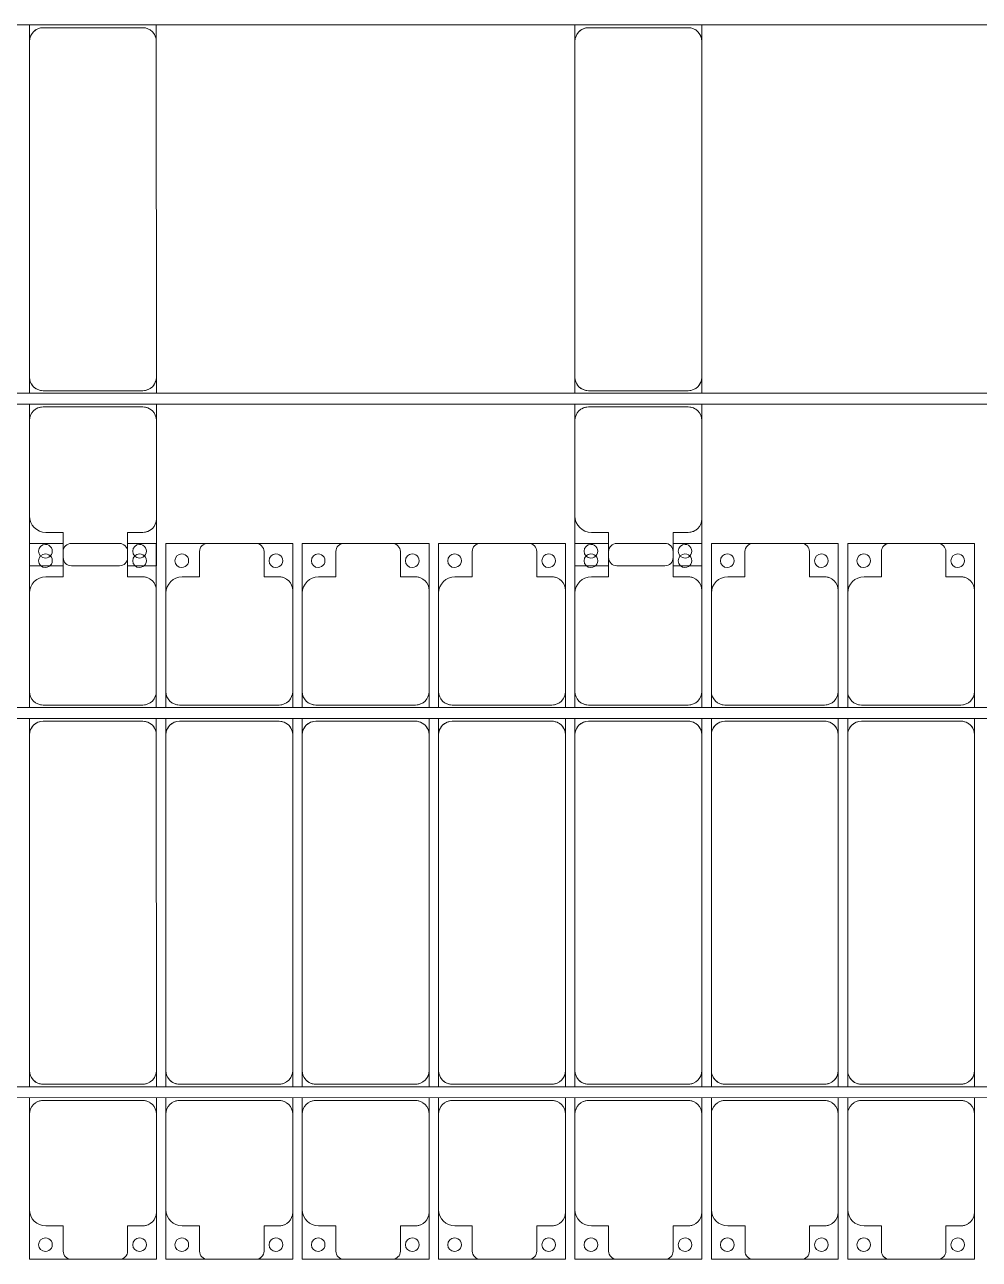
# Model space of a CAD drawing. Header units: millimetres. Extents: x -201615 to 10595, y 61217 to 115919.
# Drawn here: x -170134 to -166633, y 69547 to 74073 of the extents above; entities that cross this region are included whole.
import ezdxf

# ---------------------------------------------------------------- set-up
doc = ezdxf.new("R2010")
doc.units = ezdxf.units.MM
doc.layers.add('A-GENM', color=13, linetype='Continuous', lineweight=9)
doc.layers.add('S-BEAM', color=12, linetype='Continuous', lineweight=9)

# ---------------------------------------------------------------- blocks, each defined once
blk = doc.blocks.new('Dải phao đi lại kèm đỡ invester - DẢI PHAO ĐI LẠI-39446-BỐ TRÍ KHUNG KẾT CẤU BÈ PIN 03')
at = {"layer": 'A-GENM', "color": 7}
for p, q in [((23758.4, 1312.2), (23881.8, 1312.2)), ((23758.4, 1129.8), (23758.4, 1312.2)), ((23881.8, 1282.2), (23881.8, 1189.7)), ((24088.2, 1312.2), (23911.8, 1312.2)), ((24118.2, 1312.2), (24223.4, 1312.2)), ((24118.2, 1189.7), (24118.2, 1282.2)), ((24223.4, 1312.2), (24223.4, 1139.7)), ((24258.4, 1312.2), (24411.8, 1312.2)), ((24258.4, 1129.8), (24258.4, 1312.2)), ((24381.8, 1282.2), (24381.8, 1189.7)), ((24588.2, 1312.2), (24411.8, 1312.2)), ((24588.2, 1312.2), (24723.4, 1312.2)), ((24618.2, 1189.7), (24618.2, 1282.2)), ((24723.4, 1312.2), (24723.4, 1139.7)), ((24758.4, 1312.2), (24911.8, 1312.2)), ((24758.4, 1129.8), (24758.4, 1312.2)), ((24881.8, 1282.2), (24881.8, 1189.7)), ((25088.2, 1312.2), (24911.8, 1312.2)), ((25088.2, 1312.2), (25223.4, 1312.2)), ((25118.2, 1189.7), (25118.2, 1282.2)), ((25223.4, 1312.2), (25223.4, 1139.7)), ((25258.4, 1312.2), (25411.8, 1312.2)), ((25258.4, 1129.8), (25258.4, 1312.2)), ((25381.8, 1282.2), (25381.8, 1189.7)), ((25588.2, 1312.2), (25411.8, 1312.2)), ((25588.2, 1312.2), (25723.4, 1312.2)), ((25618.2, 1189.7), (25618.2, 1282.2)), ((25723.4, 1312.2), (25723.4, 1139.7)), ((25758.4, 1312.2), (25881.8, 1312.2)), ((25758.4, 1129.8), (25758.4, 1312.2)), ((25881.8, 1282.2), (25881.8, 1189.7)), ((26088.2, 1312.2), (25911.8, 1312.2)), ((26118.2, 1312.2), (26223.4, 1312.2)), ((26118.2, 1189.7), (26118.2, 1282.2)), ((26223.4, 1312.2), (26223.4, 1139.7)), ((26258.4, 1312.2), (26411.8, 1312.2)), ((26258.4, 1129.8), (26258.4, 1312.2)), ((26381.8, 1282.2), (26381.8, 1189.7)), ((26588.2, 1312.2), (26411.8, 1312.2)), ((26588.2, 1312.2), (26723.4, 1312.2)), ((26618.2, 1189.7), (26618.2, 1282.2)), ((26723.4, 1312.2), (26723.4, 1139.7)), ((26758.4, 1312.2), (26911.8, 1312.2)), ((26758.4, 1129.8), (26758.4, 1312.2)), ((26881.8, 1282.2), (26881.8, 1189.7)), ((27088.2, 1312.2), (26911.8, 1312.2)), ((27088.2, 1312.2), (27223.4, 1312.2)), ((27118.2, 1189.7), (27118.2, 1282.2)), ((27223.4, 1312.2), (27223.4, 1139.7)), ((23881.8, 1189.7), (23818.4, 1189.7)), ((24173.4, 1189.7), (24118.2, 1189.7)), ((24381.8, 1189.7), (24318.4, 1189.7)), ((24673.4, 1189.7), (24618.2, 1189.7)), ((24881.8, 1189.7), (24818.4, 1189.7)), ((25173.4, 1189.7), (25118.2, 1189.7)), ((25381.8, 1189.7), (25318.4, 1189.7)), ((25673.4, 1189.7), (25618.2, 1189.7)), ((25881.8, 1189.7), (25818.4, 1189.7)), ((26173.4, 1189.7), (26118.2, 1189.7)), ((26381.8, 1189.7), (26318.4, 1189.7)), ((26673.4, 1189.7), (26618.2, 1189.7)), ((26881.8, 1189.7), (26818.4, 1189.7)), ((27173.4, 1189.7), (27118.2, 1189.7)), ((24223.4, 769.7), (24223.4, 1139.7)), ((24723.4, 769.7), (24723.4, 1139.7)), ((25223.4, 769.7), (25223.4, 1139.7)), ((25723.4, 769.7), (25723.4, 1139.7)), ((26223.4, 769.7), (26223.4, 1139.7)), ((26723.4, 769.7), (26723.4, 1139.7)), ((27223.4, 769.7), (27223.4, 1139.7)), ((23758.4, 1129.7), (23758.4, 769.7)), ((24258.4, 1129.7), (24258.4, 769.7)), ((24758.4, 1129.7), (24758.4, 769.7)), ((25258.4, 1129.7), (25258.4, 769.7)), ((25758.4, 1129.7), (25758.4, 769.7)), ((26258.4, 1129.7), (26258.4, 769.7)), ((26758.4, 1129.7), (26758.4, 769.7)), ((23758.4, 710.3), (23758.4, 769.7)), ((24223.4, 769.7), (24223.4, 710.3)), ((24258.4, 710.3), (24258.4, 769.7)), ((24723.4, 769.7), (24723.4, 710.3)), ((24758.4, 710.3), (24758.4, 769.7)), ((25223.4, 769.7), (25223.4, 710.3)), ((25258.4, 710.3), (25258.4, 769.7)), ((25723.4, 769.7), (25723.4, 710.3)), ((25758.4, 710.3), (25758.4, 769.7)), ((26223.4, 769.7), (26223.4, 710.3)), ((26258.4, 710.3), (26258.4, 769.7)), ((26723.4, 769.7), (26723.4, 710.3)), ((26758.4, 710.3), (26758.4, 769.7)), ((27223.4, 769.7), (27223.4, 710.3)), ((23808.4, 719.7), (24173.4, 719.7)), ((24308.4, 719.7), (24673.4, 719.7)), ((24808.4, 719.7), (25173.4, 719.7)), ((25308.4, 719.7), (25673.4, 719.7)), ((25808.4, 719.7), (26173.4, 719.7)), ((26308.4, 719.7), (26673.4, 719.7)), ((26808.4, 719.7), (27173.4, 719.7)), ((23758.4, 610.3), (23758.4, 670.3)), ((24173.4, 660.3), (23808.4, 660.3)), ((24223.4, 670.3), (24223.4, 610.3)), ((24258.4, 610.3), (24258.4, 670.3)), ((24673.4, 660.3), (24308.4, 660.3)), ((24723.4, 670.3), (24723.4, 610.3)), ((24758.4, 610.3), (24758.4, 670.3)), ((25173.4, 660.3), (24808.4, 660.3)), ((25223.4, 670.3), (25223.4, 610.3)), ((25258.4, 610.3), (25258.4, 670.3)), ((25673.4, 660.3), (25308.4, 660.3)), ((25723.4, 670.3), (25723.4, 610.3)), ((25758.4, 610.3), (25758.4, 670.3)), ((26173.4, 660.3), (25808.4, 660.3)), ((26223.4, 670.3), (26223.4, 610.3)), ((26258.4, 610.3), (26258.4, 670.3)), ((26673.4, 660.3), (26308.4, 660.3)), ((26723.4, 670.3), (26723.4, 610.3)), ((26758.4, 610.3), (26758.4, 670.3)), ((27173.4, 660.3), (26808.4, 660.3)), ((27223.4, 670.3), (27223.4, 610.3)), ((23758.4, 610.3), (23758.4, -620.3)), ((24223.4, -620.3), (24223.4, 610.3)), ((24258.4, 610.3), (24258.4, -620.3)), ((24723.4, -620.3), (24723.4, 610.3)), ((24758.4, 610.3), (24758.4, -620.3)), ((25223.4, -620.3), (25223.4, 610.3)), ((25258.4, 610.3), (25258.4, -620.3)), ((25723.4, -620.3), (25723.4, 610.3)), ((25758.4, 610.3), (25758.4, -620.3)), ((26223.4, -620.3), (26223.4, 610.3)), ((26258.4, 610.3), (26258.4, -620.3)), ((26723.4, -620.3), (26723.4, 610.3)), ((26758.4, 610.3), (26758.4, -620.3)), ((27223.4, -620.3), (27223.4, 610.3)), ((23758.4, -679.7), (23758.4, -620.3)), ((24223.4, -620.3), (24223.4, -679.7)), ((24258.4, -679.7), (24258.4, -620.3)), ((24723.4, -620.3), (24723.4, -679.7)), ((24758.4, -679.7), (24758.4, -620.3)), ((25223.4, -620.3), (25223.4, -679.7)), ((25258.4, -679.7), (25258.4, -620.3)), ((25723.4, -620.3), (25723.4, -679.7)), ((25758.4, -679.7), (25758.4, -620.3)), ((26223.4, -620.3), (26223.4, -679.7)), ((26258.4, -679.7), (26258.4, -620.3)), ((26723.4, -620.3), (26723.4, -679.7)), ((26758.4, -679.7), (26758.4, -620.3)), ((27223.4, -620.3), (27223.4, -679.7)), ((23808.4, -670.3), (24173.4, -670.3)), ((24308.4, -670.3), (24673.4, -670.3)), ((24808.4, -670.3), (25173.4, -670.3)), ((25308.4, -670.3), (25673.4, -670.3)), ((25808.4, -670.3), (26173.4, -670.3)), ((26308.4, -670.3), (26673.4, -670.3)), ((26808.4, -670.3), (27173.4, -670.3)), ((23758.4, -777.6), (23758.4, -719.7)), ((24223.4, -719.7), (24223.4, -777.6)), ((24258.4, -777.6), (24258.4, -719.7)), ((24723.4, -719.7), (24723.4, -777.6)), ((24758.4, -777.6), (24758.4, -719.7)), ((25223.4, -719.7), (25223.4, -777.6)), ((25258.4, -777.6), (25258.4, -719.7)), ((25723.4, -719.7), (25723.4, -777.6)), ((25758.4, -777.6), (25758.4, -719.7)), ((26223.4, -719.7), (26223.4, -777.6)), ((26258.4, -777.6), (26258.4, -719.7)), ((26723.4, -719.7), (26723.4, -777.7)), ((26758.4, -777.7), (26758.4, -719.7)), ((27223.4, -719.7), (27223.4, -779.7)), ((24173.4, -729.7), (23808.4, -729.7)), ((24673.4, -729.7), (24308.4, -729.7)), ((25173.4, -729.7), (24808.4, -729.7)), ((25673.4, -729.7), (25308.4, -729.7)), ((26173.4, -729.7), (25808.4, -729.7)), ((26673.4, -729.7), (26308.4, -729.7)), ((27173.4, -729.7), (26808.4, -729.7)), ((23758.4, -779.7), (23758.4, -1129.7)), ((24223.4, -1139.7), (24223.4, -779.7)), ((24258.4, -779.7), (24258.4, -1129.7)), ((24723.4, -1139.7), (24723.4, -779.7)), ((24758.4, -779.7), (24758.4, -1129.7)), ((25223.4, -1139.7), (25223.4, -779.7)), ((25258.4, -779.7), (25258.4, -1129.7)), ((25723.4, -1139.7), (25723.4, -779.7)), ((25758.4, -779.7), (25758.4, -1129.7)), ((26223.4, -1139.7), (26223.4, -779.7)), ((26258.4, -779.7), (26258.4, -1129.7)), ((26723.4, -1139.7), (26723.4, -779.7)), ((26758.4, -779.7), (26758.4, -1129.7)), ((27223.4, -1139.7), (27223.4, -779.7)), ((23758.4, -1312.2), (23758.4, -1129.7)), ((24258.4, -1312.2), (24258.4, -1129.7)), ((24758.4, -1312.2), (24758.4, -1129.7)), ((25258.4, -1312.2), (25258.4, -1129.7)), ((25758.4, -1312.2), (25758.4, -1129.7)), ((26258.4, -1312.2), (26258.4, -1129.7)), ((26758.4, -1312.2), (26758.4, -1129.7)), ((24223.4, -1139.7), (24223.4, -1312.2)), ((24723.4, -1139.7), (24723.4, -1312.2)), ((25223.4, -1139.7), (25223.4, -1312.2)), ((25723.4, -1139.7), (25723.4, -1312.2)), ((26223.4, -1139.7), (26223.4, -1312.2)), ((26723.4, -1139.7), (26723.4, -1312.2)), ((27223.4, -1139.7), (27223.4, -1312.2)), ((23818.4, -1189.7), (23881.8, -1189.7)), ((23881.8, -1189.7), (23881.8, -1282.2)), ((24118.2, -1282.2), (24118.2, -1189.7)), ((24118.2, -1189.7), (24173.4, -1189.7)), ((24318.4, -1189.7), (24381.8, -1189.7)), ((24381.8, -1189.7), (24381.8, -1282.2)), ((24618.2, -1282.2), (24618.2, -1189.7)), ((24618.2, -1189.7), (24673.4, -1189.7)), ((24818.4, -1189.7), (24881.8, -1189.7)), ((24881.8, -1189.7), (24881.8, -1282.2)), ((25118.2, -1282.2), (25118.2, -1189.7)), ((25118.2, -1189.7), (25173.4, -1189.7)), ((25318.4, -1189.7), (25381.8, -1189.7)), ((25381.8, -1189.7), (25381.8, -1282.2)), ((25618.2, -1282.2), (25618.2, -1189.7)), ((25618.2, -1189.7), (25673.4, -1189.7)), ((25818.4, -1189.7), (25881.8, -1189.7)), ((25881.8, -1189.7), (25881.8, -1282.2)), ((26118.2, -1282.2), (26118.2, -1189.7)), ((26118.2, -1189.7), (26173.4, -1189.7)), ((26318.4, -1189.7), (26381.8, -1189.7)), ((26381.8, -1189.7), (26381.8, -1282.2)), ((26618.2, -1282.2), (26618.2, -1189.7)), ((26618.2, -1189.7), (26673.4, -1189.7)), ((26818.4, -1189.7), (26881.8, -1189.7)), ((26881.8, -1189.7), (26881.8, -1282.2)), ((27118.2, -1282.2), (27118.2, -1189.7)), ((27118.2, -1189.7), (27173.4, -1189.7)), ((23911.8, -1312.2), (23758.4, -1312.2)), ((23911.8, -1312.2), (24088.2, -1312.2)), ((24223.4, -1312.2), (24088.2, -1312.2)), ((24411.8, -1312.2), (24258.4, -1312.2)), ((24411.8, -1312.2), (24588.2, -1312.2)), ((24723.4, -1312.2), (24588.2, -1312.2)), ((24911.8, -1312.2), (24758.4, -1312.2)), ((24911.8, -1312.2), (25088.2, -1312.2)), ((25223.4, -1312.2), (25088.2, -1312.2)), ((25411.8, -1312.2), (25258.4, -1312.2)), ((25411.8, -1312.2), (25588.2, -1312.2)), ((25723.4, -1312.2), (25588.2, -1312.2)), ((25911.8, -1312.2), (25758.4, -1312.2)), ((25911.8, -1312.2), (26088.2, -1312.2)), ((26223.4, -1312.2), (26088.2, -1312.2)), ((26411.8, -1312.2), (26258.4, -1312.2)), ((26411.8, -1312.2), (26588.2, -1312.2)), ((26723.4, -1312.2), (26588.2, -1312.2)), ((26911.8, -1312.2), (26758.4, -1312.2)), ((26911.8, -1312.2), (27088.2, -1312.2)), ((27223.4, -1312.2), (27088.2, -1312.2))]:
    blk.add_line(p, q, dxfattribs=at)
for centre, radius, start, end in [((23816.8, 1248.6), 25, 90, 270), ((23816.8, 1248.6), 25, 270, 90), ((23911.8, 1282.2), 30, 90, 180), ((24088.2, 1282.2), 30, 360, 90), ((24161.8, 1248.6), 25, 90, 270), ((24161.8, 1248.6), 25, 270, 90), ((24316.8, 1248.6), 25, 90, 270), ((24316.8, 1248.6), 25, 270, 90), ((24411.8, 1282.2), 30, 90, 180), ((24411.8, 1282.2), 30, 90, 135), ((24588.2, 1282.2), 30, 0, 90), ((24588.2, 1282.2), 30, 45, 90), ((24661.8, 1248.6), 25, 90, 270), ((24661.8, 1248.6), 25, 270, 90), ((24816.8, 1248.6), 25, 90, 270), ((24816.8, 1248.6), 25, 270, 90), ((24911.8, 1282.2), 30, 90, 180), ((24911.8, 1282.2), 30, 90, 135), ((25088.2, 1282.2), 30, 0, 90), ((25088.2, 1282.2), 30, 45, 90), ((25161.8, 1248.6), 25, 90, 270), ((25161.8, 1248.6), 25, 270, 90), ((25316.8, 1248.6), 25, 90, 270), ((25316.8, 1248.6), 25, 270, 90), ((25411.8, 1282.2), 30, 90, 180), ((25411.8, 1282.2), 30, 90, 135), ((25588.2, 1282.2), 30, 0, 90), ((25588.2, 1282.2), 30, 45, 90), ((25661.8, 1248.6), 25, 90, 270), ((25661.8, 1248.6), 25, 270, 90), ((25816.8, 1248.6), 25, 90, 270), ((25816.8, 1248.6), 25, 270, 90), ((25911.8, 1282.2), 30, 90, 180), ((26088.2, 1282.2), 30, 360, 90), ((26161.8, 1248.6), 25, 90, 270), ((26161.8, 1248.6), 25, 270, 90), ((26316.8, 1248.6), 25, 90, 270), ((26316.8, 1248.6), 25, 270, 90), ((26411.8, 1282.2), 30, 90, 180), ((26411.8, 1282.2), 30, 90, 135), ((26588.2, 1282.2), 30, 360, 90), ((26588.2, 1282.2), 30, 45, 90), ((26661.8, 1248.6), 25, 90, 270), ((26661.8, 1248.6), 25, 270, 90), ((26816.8, 1248.6), 25, 90, 270), ((26816.8, 1248.6), 25, 270, 90), ((26911.8, 1282.2), 30, 90, 180), ((26911.8, 1282.2), 30, 90, 135), ((27088.2, 1282.2), 30, 360, 90), ((27088.2, 1282.2), 30, 45, 90), ((27161.8, 1248.6), 25, 90, 270), ((27161.8, 1248.6), 25, 270, 90), ((23818.4, 1129.7), 60, 90, 180), ((24173.4, 1139.7), 50, 0, 90), ((24173.4, 1139.7), 50, 60, 90), ((24318.4, 1129.7), 60, 90, 180), ((24673.4, 1139.7), 50, 0, 90), ((24673.4, 1139.7), 50, 60, 90), ((24818.4, 1129.7), 60, 90, 180), ((25173.4, 1139.7), 50, 0, 90), ((25173.4, 1139.7), 50, 60, 90), ((25318.4, 1129.7), 60, 90, 180), ((25673.4, 1139.7), 50, 0, 90), ((25673.4, 1139.7), 50, 60, 90), ((25818.4, 1129.7), 60, 90, 180), ((26173.4, 1139.7), 50, 0, 90), ((26173.4, 1139.7), 50, 60, 90), ((26318.4, 1129.7), 60, 90, 180), ((26673.4, 1139.7), 50, 0, 90), ((26673.4, 1139.7), 50, 60, 90), ((26818.4, 1129.7), 60, 90, 180), ((27173.4, 1139.7), 50, 0, 90), ((27173.4, 1139.7), 50, 60, 90), ((23808.4, 769.7), 50, 180, 270), ((24173.4, 769.7), 50, 270, 0), ((24308.4, 769.7), 50, 180, 270), ((24673.4, 769.7), 50, 270, 0), ((24808.4, 769.7), 50, 180, 270), ((25173.4, 769.7), 50, 270, 360), ((25308.4, 769.7), 50, 180, 270), ((25673.4, 769.7), 50, 270, 0), ((25808.4, 769.7), 50, 180, 270), ((26173.4, 769.7), 50, 270, 0), ((26308.4, 769.7), 50, 180, 270), ((26673.4, 769.7), 50, 270, 0), ((26808.4, 769.7), 50, 180, 270), ((27173.4, 769.7), 50, 270, 360), ((23808.4, 769.7), 50, 240, 270), ((24173.4, 769.7), 50, 270, 300), ((24308.4, 769.7), 50, 240, 270), ((24673.4, 769.7), 50, 270, 300), ((24808.4, 769.7), 50, 240, 270), ((25173.4, 769.7), 50, 270, 300), ((25308.4, 769.7), 50, 240, 270), ((25673.4, 769.7), 50, 270, 300), ((25808.4, 769.7), 50, 240, 270), ((26173.4, 769.7), 50, 270, 300), ((26308.4, 769.7), 50, 240, 270), ((26673.4, 769.7), 50, 270, 300), ((26808.4, 769.7), 50, 240, 270), ((27173.4, 769.7), 50, 270, 300), ((23808.4, 610.3), 50, 90, 180), ((23808.4, 610.3), 50, 105, 165), ((24173.4, 610.3), 50, 360, 90), ((24173.4, 610.3), 50, 60, 90), ((24173.4, 610.3), 50, 15, 45), ((24308.4, 610.3), 50, 90, 180), ((24308.4, 610.3), 50, 105, 165), ((24673.4, 610.3), 50, 360, 90), ((24673.4, 610.3), 50, 60, 90), ((24673.4, 610.3), 50, 15, 45), ((24808.4, 610.3), 50, 90, 180), ((24808.4, 610.3), 50, 105, 165), ((25173.4, 610.3), 50, 360, 90), ((25173.4, 610.3), 50, 60, 90), ((25173.4, 610.3), 50, 15, 45), ((25308.4, 610.3), 50, 90, 180), ((25308.4, 610.3), 50, 105, 165), ((25673.4, 610.3), 50, 0, 90), ((25673.4, 610.3), 50, 60, 90), ((25673.4, 610.3), 50, 15, 45), ((25808.4, 610.3), 50, 90, 180), ((25808.4, 610.3), 50, 105, 165), ((26173.4, 610.3), 50, 360, 90), ((26173.4, 610.3), 50, 60, 90), ((26173.4, 610.3), 50, 15, 45), ((26308.4, 610.3), 50, 90, 180), ((26308.4, 610.3), 50, 105, 165), ((26673.4, 610.3), 50, 360, 90), ((26673.4, 610.3), 50, 60, 90), ((26673.4, 610.3), 50, 15, 45), ((26808.4, 610.3), 50, 90, 180), ((26808.4, 610.3), 50, 105, 165), ((27173.4, 610.3), 50, 360, 90), ((27173.4, 610.3), 50, 60, 90), ((27173.4, 610.3), 50, 15, 45), ((23808.4, -620.3), 50, 180, 270), ((24173.4, -620.3), 50, 270, 0), ((24173.4, -620.3), 50, 315, 345), ((24308.4, -620.3), 50, 180, 270), ((24673.4, -620.3), 50, 270, 0), ((24673.4, -620.3), 50, 315, 345), ((24808.4, -620.3), 50, 180, 270), ((25173.4, -620.3), 50, 270, 0), ((25173.4, -620.3), 50, 315, 345), ((25308.4, -620.3), 50, 180, 270), ((25673.4, -620.3), 50, 270, 360), ((25673.4, -620.3), 50, 315, 345), ((25808.4, -620.3), 50, 180, 270), ((26173.4, -620.3), 50, 270, 360), ((26173.4, -620.3), 50, 315, 345), ((26308.4, -620.3), 50, 180, 270), ((26673.4, -620.3), 50, 270, 0), ((26673.4, -620.3), 50, 315, 345), ((26808.4, -620.3), 50, 180, 270), ((27173.4, -620.3), 50, 270, 0), ((27173.4, -620.3), 50, 315, 345), ((23808.4, -620.3), 50, 210, 270), ((24173.4, -620.3), 50, 270, 300), ((24308.4, -620.3), 50, 210, 270), ((24673.4, -620.3), 50, 270, 300), ((24808.4, -620.3), 50, 210, 270), ((25173.4, -620.3), 50, 270, 300), ((25308.4, -620.3), 50, 210, 270), ((25673.4, -620.3), 50, 270, 300), ((25808.4, -620.3), 50, 210, 270), ((26173.4, -620.3), 50, 270, 300), ((26308.4, -620.3), 50, 210, 270), ((26673.4, -620.3), 50, 270, 300), ((26808.4, -620.3), 50, 210, 270), ((27173.4, -620.3), 50, 270, 300), ((23808.4, -779.7), 50, 90, 180), ((23808.4, -779.7), 50, 90, 120), ((24173.4, -779.7), 50, 0, 90), ((24173.4, -779.7), 50, 60, 90), ((24308.4, -779.7), 50, 90, 180), ((24308.4, -779.7), 50, 90, 120), ((24673.4, -779.7), 50, 360, 90), ((24673.4, -779.7), 50, 60, 90), ((24808.4, -779.7), 50, 90, 180), ((24808.4, -779.7), 50, 90, 120), ((25173.4, -779.7), 50, 360, 90), ((25173.4, -779.7), 50, 60, 90), ((25308.4, -779.7), 50, 90, 180), ((25308.4, -779.7), 50, 90, 120), ((25673.4, -779.7), 50, 0, 90), ((25673.4, -779.7), 50, 60, 90), ((25808.4, -779.7), 50, 90, 180), ((25808.4, -779.7), 50, 90, 120), ((26173.4, -779.7), 50, 0, 90), ((26173.4, -779.7), 50, 60, 90), ((26308.4, -779.7), 50, 90, 180), ((26308.4, -779.7), 50, 90, 120), ((26673.4, -779.7), 50, 0, 90), ((26673.4, -779.7), 50, 60, 90), ((26808.4, -779.7), 50, 90, 180), ((26808.4, -779.7), 50, 90, 120), ((27173.4, -779.7), 50, 360, 90), ((27173.4, -779.7), 50, 60, 90), ((23818.4, -1129.7), 60, 180, 270), ((24318.4, -1129.7), 60, 180, 270), ((24818.4, -1129.7), 60, 180, 270), ((25318.4, -1129.7), 60, 180, 270), ((25818.4, -1129.7), 60, 180, 270), ((26318.4, -1129.7), 60, 180, 270), ((26818.4, -1129.7), 60, 180, 270), ((24173.4, -1139.7), 50, 270, 360), ((24673.4, -1139.7), 50, 270, 360), ((25173.4, -1139.7), 50, 270, 360), ((25673.4, -1139.7), 50, 270, 360), ((26173.4, -1139.7), 50, 270, 360), ((26673.4, -1139.7), 50, 270, 360), ((27173.4, -1139.7), 50, 270, 360), ((24173.4, -1139.7), 50, 270, 300), ((24673.4, -1139.7), 50, 270, 300), ((25173.4, -1139.7), 50, 270, 300), ((25673.4, -1139.7), 50, 270, 300), ((26173.4, -1139.7), 50, 270, 300), ((26673.4, -1139.7), 50, 270, 300), ((27173.4, -1139.7), 50, 270, 300), ((23816.8, -1258.6), 25, 90, 270), ((23816.8, -1258.6), 25, 270, 90), ((24161.8, -1258.6), 25, 90, 270), ((24161.8, -1258.6), 25, 270, 90), ((24316.8, -1258.6), 25, 90, 270), ((24316.8, -1258.6), 25, 270, 90), ((24661.8, -1258.6), 25, 90, 270), ((24661.8, -1258.6), 25, 270, 90), ((24816.8, -1258.6), 25, 90, 270), ((24816.8, -1258.6), 25, 270, 90), ((25161.8, -1258.6), 25, 90, 270), ((25161.8, -1258.6), 25, 270, 90), ((25316.8, -1258.6), 25, 90, 270), ((25316.8, -1258.6), 25, 270, 90), ((25661.8, -1258.6), 25, 90, 270), ((25661.8, -1258.6), 25, 270, 90), ((25816.8, -1258.6), 25, 90, 270), ((25816.8, -1258.6), 25, 270, 90), ((26161.8, -1258.6), 25, 90, 270), ((26161.8, -1258.6), 25, 270, 90), ((26316.8, -1258.6), 25, 90, 270), ((26316.8, -1258.6), 25, 270, 90), ((26661.8, -1258.6), 25, 90, 270), ((26661.8, -1258.6), 25, 270, 90), ((26816.8, -1258.6), 25, 90, 270), ((26816.8, -1258.6), 25, 270, 90), ((27161.8, -1258.6), 25, 90, 270), ((27161.8, -1258.6), 25, 270, 90), ((23911.8, -1282.2), 30, 180, 270), ((23911.8, -1282.2), 30, 225, 270), ((24088.2, -1282.2), 30, 270, 0), ((24088.2, -1282.2), 30, 270, 315), ((24411.8, -1282.2), 30, 180, 270), ((24411.8, -1282.2), 30, 225, 270), ((24588.2, -1282.2), 30, 270, 360), ((24588.2, -1282.2), 30, 270, 315), ((24911.8, -1282.2), 30, 180, 270), ((24911.8, -1282.2), 30, 225, 270), ((25088.2, -1282.2), 30, 270, 0), ((25088.2, -1282.2), 30, 270, 315), ((25411.8, -1282.2), 30, 180, 270), ((25411.8, -1282.2), 30, 225, 270), ((25588.2, -1282.2), 30, 270, 360), ((25588.2, -1282.2), 30, 270, 315), ((25911.8, -1282.2), 30, 180, 270), ((25911.8, -1282.2), 30, 225, 270), ((26088.2, -1282.2), 30, 270, 360), ((26088.2, -1282.2), 30, 270, 315), ((26411.8, -1282.2), 30, 180, 270), ((26411.8, -1282.2), 30, 225, 270), ((26588.2, -1282.2), 30, 270, 360), ((26588.2, -1282.2), 30, 270, 315), ((26911.8, -1282.2), 30, 180, 270), ((26911.8, -1282.2), 30, 225, 270), ((27088.2, -1282.2), 30, 270, 360), ((27088.2, -1282.2), 30, 270, 315)]:
    blk.add_arc(centre, radius, start, end, dxfattribs=at)
blk = doc.blocks.new('Dai phao do pin - DẢI PHAO ĐỠ PIN-16696-BỐ TRÍ KHUNG KẾT CẤU BÈ PIN 03')
at = {"layer": 'A-GENM', "color": 7}
for p, q in [((-1312.2, 241.6), (-1129.7, 241.6)), ((-1312.2, 118.2), (-1312.2, 241.6)), ((-779.7, 241.6), (-1129.7, 241.6)), ((-779.7, 241.6), (-719.7, 241.6)), ((-679.7, 241.6), (-620.3, 241.6)), ((610.3, 241.6), (-620.3, 241.6)), ((610.3, 241.6), (670.3, 241.6)), ((-1189.7, 181.6), (-1189.7, 118.2)), ((-729.7, -173.4), (-729.7, 191.6)), ((-670.3, 191.6), (-670.3, -173.4)), ((660.3, -173.4), (660.3, 191.6)), ((-1189.7, 118.2), (-1282.2, 118.2)), ((-1312.2, 88.2), (-1312.2, -88.2)), ((-1312.2, -223.4), (-1312.2, -118.2)), ((-1282.2, -118.2), (-1189.7, -118.2)), ((-1189.7, -118.2), (-1189.7, -173.4)), ((-1139.7, -223.4), (-1312.2, -223.4)), ((-1139.7, -223.4), (-779.7, -223.4)), ((-719.7, -223.4), (-779.7, -223.4)), ((-620.3, -223.4), (-679.7, -223.4)), ((-620.3, -223.4), (610.3, -223.4)), ((670.3, -223.4), (610.3, -223.4))]:
    blk.add_line(p, q, dxfattribs=at)
for centre, radius, start, end in [((-1129.7, 181.6), 60, 90, 180), ((-779.7, 191.6), 50, 360, 90), ((-620.3, 191.6), 50, 90, 180), ((-620.3, 191.6), 50, 120, 180), ((610.3, 191.6), 50, 360, 90), ((610.3, 191.6), 50, 15, 75), ((-1258.6, 183.2), 25, 0, 180), ((-1258.6, 183.2), 25, 180, 0), ((-779.7, 191.6), 50, 360, 30), ((-1282.2, 88.2), 30, 90, 180), ((-1282.2, -88.2), 30, 180, 270), ((-1258.6, -161.8), 25, 0, 180), ((-1258.6, -161.8), 25, 180, 0), ((-1139.7, -173.4), 50, 180, 270), ((-1139.7, -173.4), 50, 180, 210), ((-779.7, -173.4), 50, 270, 360), ((-779.7, -173.4), 50, 330, 360), ((-620.3, -173.4), 50, 180, 270), ((-620.3, -173.4), 50, 180, 210), ((610.3, -173.4), 50, 270, 360), ((610.3, -173.4), 50, 330, 360), ((-620.3, -173.4), 50, 225, 255), ((610.3, -173.4), 50, 285, 315)]:
    blk.add_arc(centre, radius, start, end, dxfattribs=at)
blk = doc.blocks.new('Dầm C52 - Dầm C52-37700-BỐ TRÍ KHUNG KẾT CẤU BÈ PIN 03')
at = {"layer": 'S-BEAM', "color": 1, "lineweight": 18}
for p, q in [((-50562.7, 20), (50562.7, 20)), ((50562.7, -20), (-50562.7, -20))]:
    blk.add_line(p, q, dxfattribs=at)
blk = doc.blocks.new('HOBANMONG_BEPIN 3_rvt-1-BỐ TRÍ KHUNG KẾT CẤU BÈ PIN 03')
at = {"layer": 'A-GENM', "lineweight": 9}
for name, p, rotation in [('Dai phao do pin - DẢI PHAO ĐỠ PIN-16696-BỐ TRÍ KHUNG KẾT CẤU BÈ PIN 03', (-169874.4, 73401.3), 90.00075860989254), ('Dai phao do pin - DẢI PHAO ĐỠ PIN-16696-BỐ TRÍ KHUNG KẾT CẤU BÈ PIN 03', (-167874.4, 73401.3), 90.00075860989254), ('Dải phao đi lại kèm đỡ invester - DẢI PHAO ĐI LẠI-39446-BỐ TRÍ KHUNG KẾT CẤU BÈ PIN 03', (-193874.4, 70858.8), 0.0007586094741477002)]:
    blk.add_blockref(name, p, dxfattribs=dict(at, rotation=rotation))
at = {"layer": 'S-BEAM', "lineweight": 9, "rotation": 180.0007586094741}
for p in [(-143908.8, 74092), (-143908.8, 72702), (-143908.7, 71549.8), (-143908.7, 70159.8)]:
    blk.add_blockref('Dầm C52 - Dầm C52-37700-BỐ TRÍ KHUNG KẾT CẤU BÈ PIN 03', p, dxfattribs=at)

msp = doc.modelspace()

# ---------------------------------------------------------------- block references
at = {"lineweight": 5}
msp.add_blockref('HOBANMONG_BEPIN 3_rvt-1-BỐ TRÍ KHUNG KẾT CẤU BÈ PIN 03', (0, 0), dxfattribs=at)

doc.saveas('drawing.dxf')
